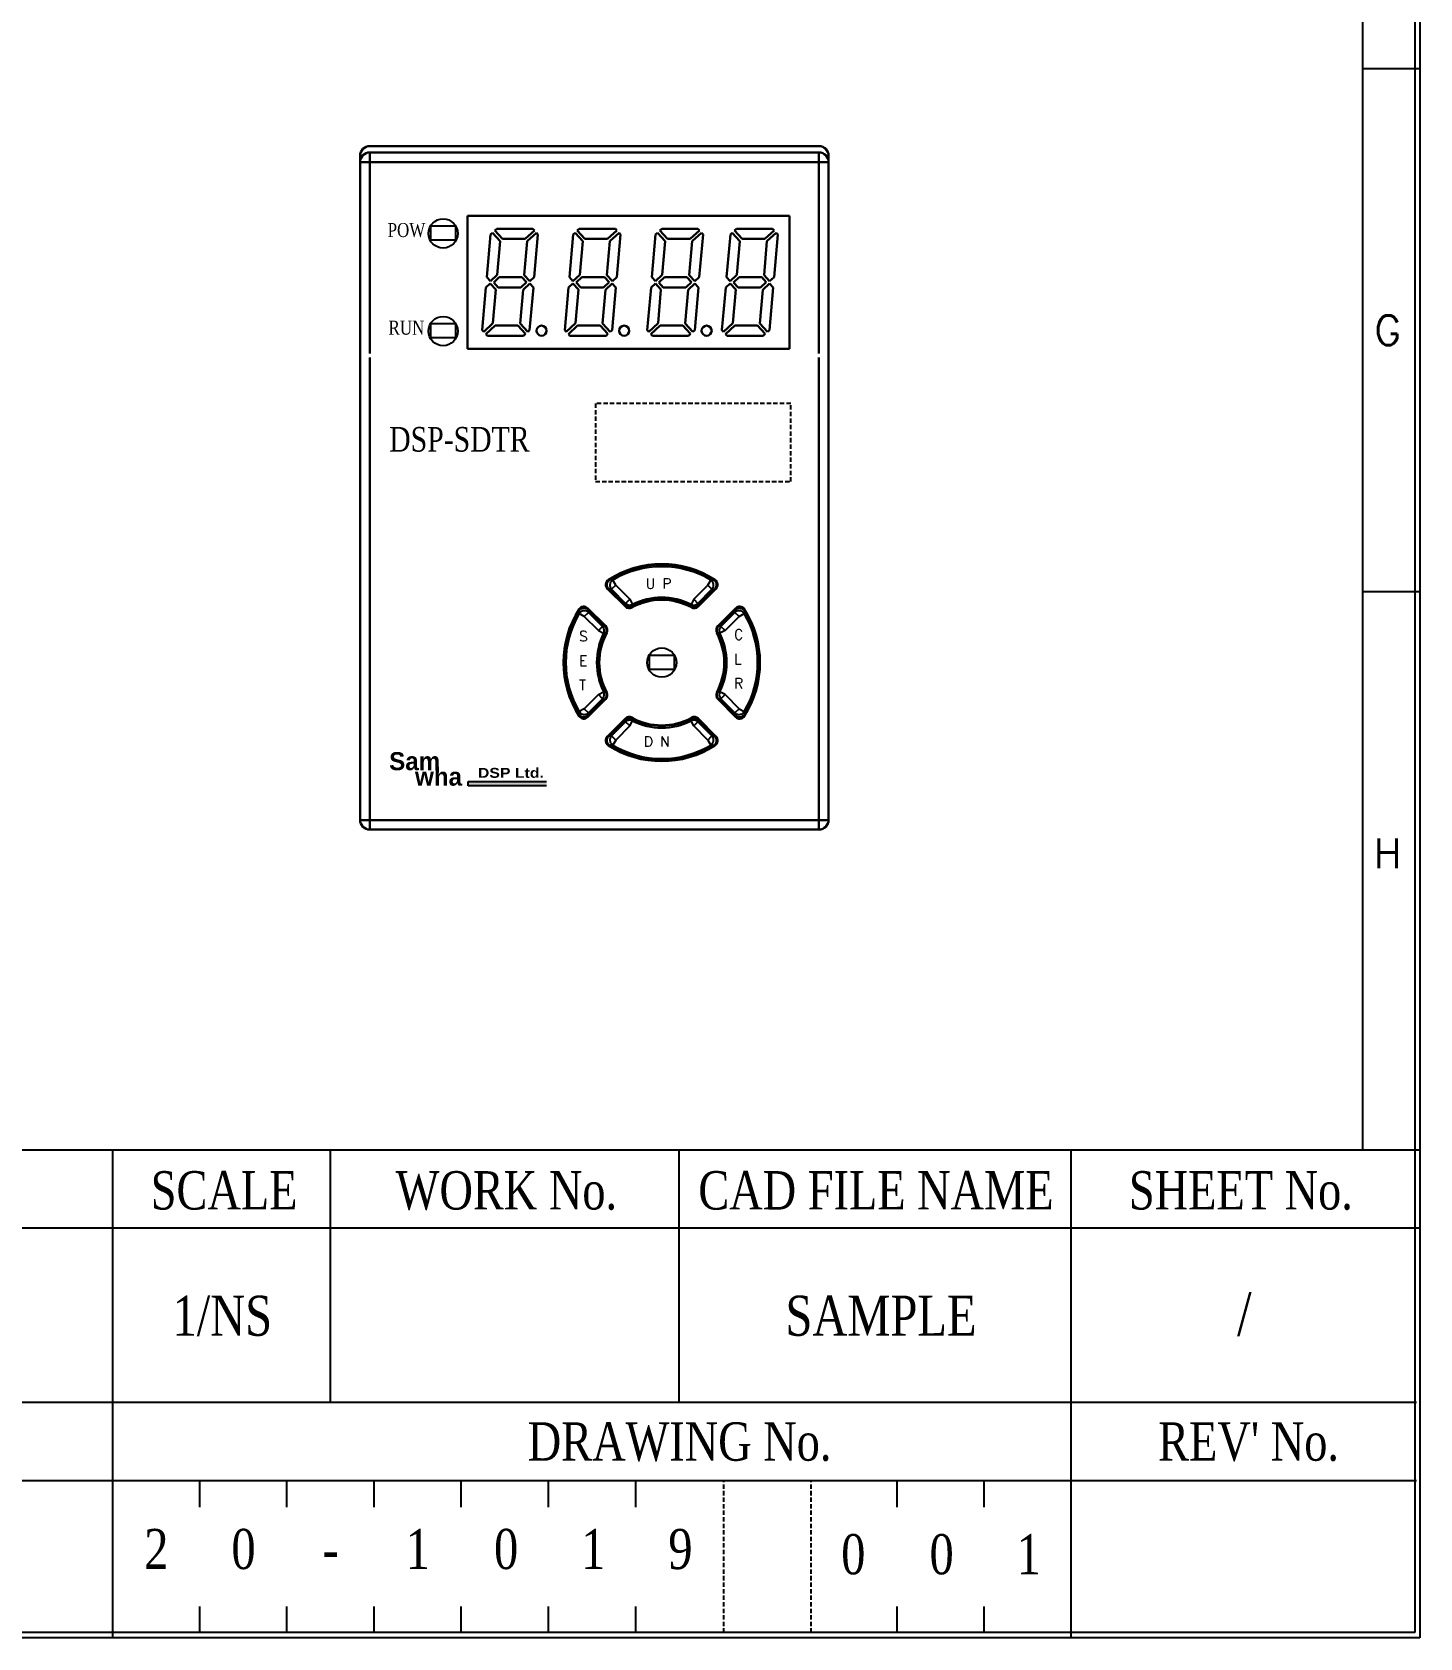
# Model space of a CAD drawing. Header units: millimetres. Extents: x 29 to 409, y 30 to 301.
# Drawn here: x 329.8 to 409.4, y 29.7 to 121.8 of the extents above; entities that cross this region are included whole.
import ezdxf
from ezdxf.enums import TextEntityAlignment as Align

# ---------------------------------------------------------------- set-up
doc = ezdxf.new("R2010")
doc.units = ezdxf.units.MM
doc.linetypes.add('HIDDEN', pattern=[0.375, 0.25, -0.125])
for name, color, linetype in [('03___PRT_ALL_CURVES', 7, 'Continuous'), ('20', 2, 'Continuous'), ('30', 3, 'Continuous'), ('40', 4, 'Continuous'), ('70', 7, 'Continuous'), ('도면층1', 7, 'Continuous')]:
    doc.layers.add(name, color=color, linetype=linetype)
doc.layers.add('Z_OM_OUTLINE', color=7, linetype='Continuous', lineweight=30)
doc.styles.add('SIMPLEX', font='SIMPLEX')
doc.styles.add('SS', font='batang.ttc', dxfattribs={"width": 0.8})
doc.styles.get("Standard").update_dxf_attribs({"font": 'BareunDotumPro1.ttf'})
doc.styles.add('STYLE2', font='romant.shx')

msp = doc.modelspace()

# ---------------------------------------------------------------- hatches: boundary and pattern name
msp.add_hatch(color=5).paths.add_polyline_path([(354.813, 78.607), (354.813, 78.863), (359.309, 78.863), (359.309, 78.607)])

# ---------------------------------------------------------------- linework, layer by layer
at = {"color": 131, "linetype": 'HIDDEN'}
for p, q in [((362.114, 100.535), (362.114, 96.055)), ((373.314, 100.535), (362.114, 100.535)), ((373.314, 96.055), (373.314, 100.535)), ((362.114, 96.055), (373.314, 96.055))]:
    msp.add_line(p, q, dxfattribs=at)
at = {"color": 7, "linetype": 'Continuous'}
for p, q in [((363.272, 90.114), (363.1, 90.402)), ((368.554, 90.114), (368.725, 90.402)), ((362.789, 89.904), (363.811, 88.883)), ((362.878, 89.895), (363.821, 88.952)), ((363.272, 90.114), (363.034, 89.876)), ((363.034, 89.876), (363.839, 89.071)), ((363.272, 90.114), (364.077, 89.308)), ((367.748, 89.308), (368.554, 90.114)), ((367.986, 89.071), (368.791, 89.876)), ((368.004, 88.952), (368.947, 89.895)), ((368.014, 88.883), (369.036, 89.904)), ((368.554, 90.114), (368.791, 89.876)), ((361.471, 88.313), (361.183, 88.485)), ((361.471, 88.313), (361.709, 88.551)), ((362.702, 87.774), (361.681, 88.795)), ((362.633, 87.764), (361.69, 88.707)), ((362.514, 87.746), (361.709, 88.551)), ((364.077, 89.308), (363.839, 89.071)), ((364.077, 89.308), (364.228, 89.008)), ((367.748, 89.308), (367.597, 89.008)), ((367.748, 89.308), (367.986, 89.071)), ((370.144, 88.795), (369.123, 87.774)), ((370.135, 88.707), (369.192, 87.764)), ((370.116, 88.551), (369.311, 87.746)), ((370.354, 88.313), (370.116, 88.551)), ((370.354, 88.313), (370.642, 88.485)), ((362.277, 87.508), (361.471, 88.313)), ((362.277, 87.508), (362.514, 87.746)), ((362.277, 87.508), (362.577, 87.357)), ((369.548, 87.508), (369.248, 87.357)), ((369.548, 87.508), (369.311, 87.746)), ((370.354, 88.313), (369.548, 87.508)), ((361.471, 83.031), (362.277, 83.837)), ((362.277, 83.837), (362.577, 83.988)), ((362.277, 83.837), (362.514, 83.599)), ((369.548, 83.837), (369.248, 83.988)), ((369.548, 83.837), (369.311, 83.599)), ((369.548, 83.837), (370.354, 83.031)), ((361.471, 83.031), (361.183, 82.86)), ((361.471, 83.031), (361.709, 82.794)), ((361.681, 82.549), (362.702, 83.57)), ((361.69, 82.638), (362.633, 83.581)), ((361.709, 82.794), (362.514, 83.599)), ((369.123, 83.57), (370.144, 82.549)), ((369.192, 83.581), (370.135, 82.638)), ((369.311, 83.599), (370.116, 82.794)), ((370.354, 83.031), (370.116, 82.794)), ((370.354, 83.031), (370.642, 82.86)), ((363.811, 82.462), (362.789, 81.44)), ((363.821, 82.393), (362.878, 81.45)), ((363.839, 82.274), (363.034, 81.469)), ((364.077, 82.037), (363.272, 81.231)), ((364.077, 82.037), (363.839, 82.274)), ((364.077, 82.037), (364.228, 82.336)), ((367.748, 82.037), (367.597, 82.336)), ((367.748, 82.037), (367.986, 82.274)), ((368.554, 81.231), (367.748, 82.037)), ((368.791, 81.469), (367.986, 82.274)), ((368.947, 81.45), (368.004, 82.393)), ((369.036, 81.44), (368.014, 82.462)), ((363.272, 81.231), (363.034, 81.469)), ((363.272, 81.231), (363.1, 80.942)), ((368.554, 81.231), (368.791, 81.469)), ((368.554, 81.231), (368.725, 80.942))]:
    msp.add_line(p, q, dxfattribs=at)
at = {"color": 5}
for p, q in [((354.813, 78.863), (359.309, 78.863)), ((354.813, 78.607), (354.813, 78.863)), ((359.309, 78.607), (354.813, 78.607))]:
    msp.add_line(p, q, dxfattribs=at)
at = {"color": 7, "linetype": 'Continuous'}
for centre, radius, start, end in [((365.913, 85.672), 5.656, 57.1532, 122.8468), ((365.913, 85.672), 5.6, 57.90749, 122.09251), ((365.913, 85.672), 5.503, 59.26143, 120.73857), ((363.027, 90.142), 0.336, 122.8468, 225), ((368.798, 90.142), 0.336, 315, 57.1532), ((365.913, 85.672), 3.737, 63.2117, 116.7883), ((365.913, 85.672), 5.656, 147.1532, 212.8468), ((365.913, 85.672), 5.6, 147.90749, 212.09251), ((365.913, 85.672), 5.503, 149.26143, 210.73857), ((361.443, 88.558), 0.336, 45, 147.1532), ((364.048, 89.121), 0.336, 225, 298.39845), ((365.913, 85.672), 3.584, 61.60155, 118.39845), ((365.913, 85.672), 3.64, 62.20277, 117.79723), ((367.777, 89.121), 0.336, 241.60155, 315), ((370.382, 88.558), 0.336, 32.8468, 135), ((365.913, 85.672), 5.503, 329.26143, 30.73857), ((365.913, 85.672), 5.6, 327.90749, 32.09251), ((365.913, 85.672), 5.656, 327.1532, 32.8468), ((362.464, 87.537), 0.336, 331.60155, 45), ((369.361, 87.537), 0.336, 135, 208.39845), ((365.913, 85.672), 3.737, 153.2117, 206.7883), ((365.913, 85.672), 3.64, 152.20277, 207.79723), ((365.913, 85.672), 3.584, 151.60155, 208.39845), ((365.913, 85.672), 3.584, 331.60155, 28.39845), ((365.913, 85.672), 3.64, 332.20277, 27.79723), ((365.913, 85.672), 3.737, 333.2117, 26.7883), ((362.464, 83.808), 0.336, 315, 28.39845), ((369.361, 83.808), 0.336, 151.60155, 225), ((361.443, 82.787), 0.336, 212.8468, 315), ((364.048, 82.224), 0.336, 61.60155, 135), ((365.913, 85.672), 3.584, 241.60155, 298.39845), ((365.913, 85.672), 3.64, 242.20277, 297.79723), ((365.913, 85.672), 3.737, 243.2117, 296.7883), ((367.777, 82.224), 0.336, 45, 118.39845), ((370.382, 82.787), 0.336, 225, 327.1532), ((363.027, 81.203), 0.336, 135, 237.1532), ((368.798, 81.203), 0.336, 302.8468, 45), ((365.913, 85.672), 5.656, 237.1532, 302.8468), ((365.913, 85.672), 5.6, 237.90749, 302.09251), ((365.913, 85.672), 5.503, 239.26143, 300.73857)]:
    msp.add_arc(centre, radius, start, end, dxfattribs=at)
for points, knots in [([(362.819, 89.974), (362.803, 90.004), (362.781, 90.069), (362.777, 90.17), (362.803, 90.269), (362.84, 90.326), (362.862, 90.352)], [0, 0, 0, 0, 0.1816332, 0.3597935, 0.5375269, 0.7188514, 0.7188514, 0.7188514, 0.7188514]), ([(363.1, 90.402), (363.075, 90.387), (363.029, 90.351), (362.976, 90.281), (362.943, 90.199), (362.932, 90.112), (362.944, 90.024), (362.978, 89.943), (363.013, 89.897), (363.034, 89.876)], [0, 0, 0, 0, 0.155419, 0.310822, 0.466265, 0.621712, 0.777156, 0.932553, 1.087999, 1.087999, 1.087999, 1.087999]), ([(363.1, 90.402), (363.082, 90.404), (363.045, 90.407), (362.991, 90.412), (362.955, 90.415), (362.937, 90.417)], [0, 0, 0, 0, 0.097934, 0.1950437, 0.2913484, 0.2913484, 0.2913484, 0.2913484]), ([(368.725, 90.402), (368.743, 90.404), (368.78, 90.407), (368.834, 90.412), (368.87, 90.415), (368.888, 90.417)], [0, 0, 0, 0, 0.097934, 0.1950437, 0.2913484, 0.2913484, 0.2913484, 0.2913484]), ([(368.791, 89.876), (368.812, 89.897), (368.847, 89.943), (368.881, 90.024), (368.893, 90.112), (368.882, 90.199), (368.849, 90.281), (368.796, 90.351), (368.75, 90.387), (368.725, 90.402)], [0, 0, 0, 0, 0.15542, 0.310823, 0.466265, 0.621713, 0.777157, 0.932553, 1.087999, 1.087999, 1.087999, 1.087999]), ([(368.962, 90.353), (368.984, 90.328), (369.021, 90.271), (369.048, 90.173), (369.045, 90.071), (369.022, 90.005), (369.006, 89.975)], [0, 0, 0, 0, 0.1782447, 0.3558606, 0.5359559, 0.7195524, 0.7195524, 0.7195524, 0.7195524]), ([(363.034, 89.876), (363.017, 89.878), (362.982, 89.882), (362.93, 89.889), (362.895, 89.893), (362.878, 89.895)], [0, 0, 0, 0, 0.0941011, 0.1874553, 0.2800793, 0.2800793, 0.2800793, 0.2800793]), ([(368.791, 89.876), (368.808, 89.878), (368.843, 89.882), (368.895, 89.889), (368.93, 89.893), (368.947, 89.895)], [0, 0, 0, 0, 0.0941011, 0.1874553, 0.2800793, 0.2800793, 0.2800793, 0.2800793]), ([(361.183, 88.485), (361.181, 88.503), (361.178, 88.54), (361.173, 88.594), (361.17, 88.63), (361.168, 88.648)], [0, 0, 0, 0, 0.097934, 0.1950437, 0.2913484, 0.2913484, 0.2913484, 0.2913484]), ([(361.709, 88.551), (361.688, 88.571), (361.642, 88.607), (361.56, 88.641), (361.473, 88.653), (361.386, 88.642), (361.304, 88.609), (361.234, 88.556), (361.198, 88.51), (361.183, 88.485)], [0, 0, 0, 0, 0.15542, 0.310823, 0.466265, 0.621713, 0.777157, 0.932553, 1.087999, 1.087999, 1.087999, 1.087999]), ([(361.232, 88.722), (361.257, 88.744), (361.314, 88.78), (361.412, 88.808), (361.514, 88.805), (361.579, 88.782), (361.61, 88.766)], [0, 0, 0, 0, 0.1782447, 0.3558606, 0.5359559, 0.7195524, 0.7195524, 0.7195524, 0.7195524]), ([(361.709, 88.551), (361.707, 88.568), (361.702, 88.603), (361.696, 88.655), (361.692, 88.689), (361.69, 88.707)], [0, 0, 0, 0, 0.0941011, 0.1874553, 0.2800793, 0.2800793, 0.2800793, 0.2800793]), ([(363.839, 89.071), (363.837, 89.058), (363.833, 89.031), (363.827, 88.992), (363.823, 88.965), (363.821, 88.952)], [0, 0, 0, 0, 0.071045, 0.1425531, 0.2145298, 0.2145298, 0.2145298, 0.2145298]), ([(363.839, 89.071), (363.859, 89.051), (363.904, 89.016), (363.982, 88.982), (364.065, 88.969), (364.15, 88.977), (364.203, 88.996), (364.228, 89.008)], [0, 0, 0, 0, 0.1498981, 0.2997689, 0.4496615, 0.5995244, 0.749459, 0.749459, 0.749459, 0.749459]), ([(364.135, 88.862), (364.107, 88.856), (364.05, 88.85), (363.964, 88.863), (363.912, 88.886), (363.887, 88.9)], [0, 0, 0, 0, 0.1536186, 0.3056904, 0.4569779, 0.4569779, 0.4569779, 0.4569779]), ([(364.228, 89.008), (364.227, 88.996), (364.224, 88.97), (364.219, 88.931), (364.216, 88.905), (364.215, 88.892)], [0, 0, 0, 0, 0.0690716, 0.1385618, 0.2084744, 0.2084744, 0.2084744, 0.2084744]), ([(367.597, 89.008), (367.622, 88.996), (367.675, 88.977), (367.76, 88.969), (367.843, 88.982), (367.921, 89.016), (367.966, 89.051), (367.986, 89.071)], [0, 0, 0, 0, 0.1499076, 0.2997754, 0.4496678, 0.5995313, 0.749459, 0.749459, 0.749459, 0.749459]), ([(367.597, 89.008), (367.598, 88.996), (367.601, 88.97), (367.606, 88.931), (367.609, 88.905), (367.61, 88.892)], [0, 0, 0, 0, 0.0690716, 0.1385618, 0.2084744, 0.2084744, 0.2084744, 0.2084744]), ([(367.937, 88.9), (367.913, 88.886), (367.86, 88.863), (367.774, 88.85), (367.717, 88.856), (367.689, 88.863)], [0, 0, 0, 0, 0.1525326, 0.3042974, 0.4570425, 0.4570425, 0.4570425, 0.4570425]), ([(367.986, 89.071), (367.988, 89.058), (367.992, 89.031), (367.998, 88.992), (368.002, 88.965), (368.004, 88.952)], [0, 0, 0, 0, 0.071045, 0.1425531, 0.2145298, 0.2145298, 0.2145298, 0.2145298]), ([(370.116, 88.551), (370.118, 88.568), (370.123, 88.603), (370.129, 88.655), (370.133, 88.689), (370.135, 88.707)], [0, 0, 0, 0, 0.0941011, 0.1874553, 0.2800793, 0.2800793, 0.2800793, 0.2800793]), ([(370.642, 88.485), (370.628, 88.51), (370.591, 88.556), (370.521, 88.609), (370.439, 88.642), (370.352, 88.653), (370.265, 88.641), (370.183, 88.607), (370.137, 88.571), (370.116, 88.551)], [0, 0, 0, 0, 0.155419, 0.310822, 0.466265, 0.621712, 0.777156, 0.932553, 1.087999, 1.087999, 1.087999, 1.087999]), ([(370.214, 88.766), (370.244, 88.782), (370.309, 88.804), (370.411, 88.808), (370.509, 88.782), (370.567, 88.745), (370.592, 88.723)], [0, 0, 0, 0, 0.1816332, 0.3597935, 0.5375269, 0.7188514, 0.7188514, 0.7188514, 0.7188514]), ([(370.642, 88.485), (370.644, 88.503), (370.647, 88.54), (370.652, 88.594), (370.655, 88.63), (370.657, 88.648)], [0, 0, 0, 0, 0.097934, 0.1950437, 0.2913484, 0.2913484, 0.2913484, 0.2913484]), ([(362.514, 87.746), (362.527, 87.748), (362.554, 87.752), (362.593, 87.758), (362.62, 87.762), (362.633, 87.764)], [0, 0, 0, 0, 0.071045, 0.1425531, 0.2145298, 0.2145298, 0.2145298, 0.2145298]), ([(362.577, 87.357), (362.589, 87.382), (362.608, 87.435), (362.616, 87.519), (362.602, 87.603), (362.569, 87.681), (362.534, 87.726), (362.514, 87.746)], [0, 0, 0, 0, 0.1499076, 0.2997754, 0.4496678, 0.5995313, 0.749459, 0.749459, 0.749459, 0.749459]), ([(362.685, 87.697), (362.699, 87.672), (362.722, 87.619), (362.735, 87.534), (362.729, 87.477), (362.722, 87.449)], [0, 0, 0, 0, 0.1525326, 0.3042974, 0.4570425, 0.4570425, 0.4570425, 0.4570425]), ([(369.103, 87.45), (369.096, 87.478), (369.09, 87.535), (369.103, 87.62), (369.126, 87.673), (369.14, 87.697)], [0, 0, 0, 0, 0.1536186, 0.3056904, 0.4569779, 0.4569779, 0.4569779, 0.4569779]), ([(369.311, 87.746), (369.298, 87.748), (369.271, 87.752), (369.232, 87.758), (369.205, 87.762), (369.192, 87.764)], [0, 0, 0, 0, 0.071045, 0.1425531, 0.2145298, 0.2145298, 0.2145298, 0.2145298]), ([(369.311, 87.746), (369.291, 87.726), (369.256, 87.681), (369.223, 87.603), (369.209, 87.519), (369.217, 87.435), (369.236, 87.382), (369.248, 87.357)], [0, 0, 0, 0, 0.1498981, 0.2997689, 0.4496615, 0.5995244, 0.749459, 0.749459, 0.749459, 0.749459]), ([(362.577, 87.357), (362.589, 87.358), (362.615, 87.361), (362.654, 87.366), (362.68, 87.368), (362.693, 87.37)], [0, 0, 0, 0, 0.0690716, 0.1385618, 0.2084744, 0.2084744, 0.2084744, 0.2084744]), ([(369.248, 87.357), (369.236, 87.358), (369.21, 87.361), (369.171, 87.366), (369.145, 87.368), (369.132, 87.37)], [0, 0, 0, 0, 0.0690716, 0.1385618, 0.2084744, 0.2084744, 0.2084744, 0.2084744]), ([(362.514, 83.599), (362.534, 83.619), (362.569, 83.664), (362.602, 83.742), (362.616, 83.825), (362.608, 83.91), (362.589, 83.963), (362.577, 83.988)], [0, 0, 0, 0, 0.1498981, 0.2997689, 0.4496615, 0.5995244, 0.749459, 0.749459, 0.749459, 0.749459]), ([(362.577, 83.988), (362.589, 83.987), (362.615, 83.984), (362.654, 83.979), (362.68, 83.976), (362.693, 83.975)], [0, 0, 0, 0, 0.0690716, 0.1385618, 0.2084744, 0.2084744, 0.2084744, 0.2084744]), ([(362.722, 83.895), (362.729, 83.867), (362.735, 83.809), (362.722, 83.724), (362.699, 83.672), (362.685, 83.647)], [0, 0, 0, 0, 0.1536186, 0.3056904, 0.4569779, 0.4569779, 0.4569779, 0.4569779]), ([(369.14, 83.648), (369.126, 83.672), (369.103, 83.725), (369.09, 83.81), (369.096, 83.868), (369.103, 83.895)], [0, 0, 0, 0, 0.1525326, 0.3042974, 0.4570425, 0.4570425, 0.4570425, 0.4570425]), ([(369.248, 83.988), (369.236, 83.987), (369.21, 83.984), (369.171, 83.979), (369.145, 83.976), (369.132, 83.975)], [0, 0, 0, 0, 0.0690716, 0.1385618, 0.2084744, 0.2084744, 0.2084744, 0.2084744]), ([(369.248, 83.988), (369.236, 83.963), (369.217, 83.91), (369.209, 83.825), (369.223, 83.742), (369.256, 83.664), (369.291, 83.619), (369.311, 83.599)], [0, 0, 0, 0, 0.1499076, 0.2997754, 0.4496678, 0.5995313, 0.749459, 0.749459, 0.749459, 0.749459]), ([(362.514, 83.599), (362.527, 83.597), (362.554, 83.593), (362.593, 83.587), (362.62, 83.583), (362.633, 83.581)], [0, 0, 0, 0, 0.071045, 0.1425531, 0.2145298, 0.2145298, 0.2145298, 0.2145298]), ([(369.311, 83.599), (369.298, 83.597), (369.271, 83.593), (369.232, 83.587), (369.205, 83.583), (369.192, 83.581)], [0, 0, 0, 0, 0.071045, 0.1425531, 0.2145298, 0.2145298, 0.2145298, 0.2145298]), ([(361.183, 82.86), (361.181, 82.841), (361.178, 82.805), (361.173, 82.751), (361.17, 82.715), (361.168, 82.697)], [0, 0, 0, 0, 0.097934, 0.1950437, 0.2913484, 0.2913484, 0.2913484, 0.2913484]), ([(361.183, 82.86), (361.198, 82.835), (361.234, 82.789), (361.304, 82.736), (361.386, 82.703), (361.473, 82.692), (361.56, 82.704), (361.642, 82.738), (361.688, 82.773), (361.709, 82.794)], [0, 0, 0, 0, 0.155419, 0.310822, 0.466265, 0.621712, 0.777156, 0.932553, 1.087999, 1.087999, 1.087999, 1.087999]), ([(361.611, 82.579), (361.581, 82.563), (361.516, 82.54), (361.414, 82.537), (361.316, 82.563), (361.258, 82.6), (361.233, 82.622)], [0, 0, 0, 0, 0.1816332, 0.3597935, 0.5375269, 0.7188514, 0.7188514, 0.7188514, 0.7188514]), ([(361.709, 82.794), (361.707, 82.776), (361.702, 82.742), (361.696, 82.69), (361.692, 82.655), (361.69, 82.638)], [0, 0, 0, 0, 0.0941011, 0.1874553, 0.2800793, 0.2800793, 0.2800793, 0.2800793]), ([(363.839, 82.274), (363.837, 82.287), (363.833, 82.313), (363.827, 82.353), (363.823, 82.38), (363.821, 82.393)], [0, 0, 0, 0, 0.071045, 0.1425531, 0.2145298, 0.2145298, 0.2145298, 0.2145298]), ([(364.228, 82.336), (364.203, 82.349), (364.15, 82.368), (364.065, 82.376), (363.982, 82.362), (363.904, 82.329), (363.859, 82.294), (363.839, 82.274)], [0, 0, 0, 0, 0.1499076, 0.2997754, 0.4496678, 0.5995313, 0.749459, 0.749459, 0.749459, 0.749459]), ([(363.888, 82.445), (363.913, 82.459), (363.965, 82.482), (364.051, 82.495), (364.108, 82.489), (364.136, 82.482)], [0, 0, 0, 0, 0.1525326, 0.3042974, 0.4570425, 0.4570425, 0.4570425, 0.4570425]), ([(364.228, 82.336), (364.227, 82.349), (364.224, 82.375), (364.219, 82.414), (364.216, 82.439), (364.215, 82.452)], [0, 0, 0, 0, 0.0690716, 0.1385618, 0.2084744, 0.2084744, 0.2084744, 0.2084744]), ([(367.597, 82.336), (367.598, 82.349), (367.601, 82.375), (367.606, 82.414), (367.609, 82.439), (367.61, 82.452)], [0, 0, 0, 0, 0.0690716, 0.1385618, 0.2084744, 0.2084744, 0.2084744, 0.2084744]), ([(367.986, 82.274), (367.966, 82.294), (367.921, 82.329), (367.843, 82.362), (367.76, 82.376), (367.675, 82.368), (367.622, 82.349), (367.597, 82.336)], [0, 0, 0, 0, 0.1498981, 0.2997689, 0.4496615, 0.5995244, 0.749459, 0.749459, 0.749459, 0.749459]), ([(367.69, 82.482), (367.718, 82.489), (367.775, 82.495), (367.861, 82.482), (367.913, 82.459), (367.938, 82.444)], [0, 0, 0, 0, 0.1536186, 0.3056904, 0.4569779, 0.4569779, 0.4569779, 0.4569779]), ([(367.986, 82.274), (367.988, 82.287), (367.992, 82.313), (367.998, 82.353), (368.002, 82.38), (368.004, 82.393)], [0, 0, 0, 0, 0.071045, 0.1425531, 0.2145298, 0.2145298, 0.2145298, 0.2145298]), ([(370.116, 82.794), (370.137, 82.773), (370.183, 82.738), (370.265, 82.704), (370.352, 82.692), (370.439, 82.703), (370.521, 82.736), (370.591, 82.789), (370.628, 82.835), (370.642, 82.86)], [0, 0, 0, 0, 0.15542, 0.310823, 0.466265, 0.621713, 0.777157, 0.932553, 1.087999, 1.087999, 1.087999, 1.087999]), ([(370.116, 82.794), (370.118, 82.776), (370.123, 82.742), (370.129, 82.69), (370.133, 82.655), (370.135, 82.638)], [0, 0, 0, 0, 0.0941011, 0.1874553, 0.2800793, 0.2800793, 0.2800793, 0.2800793]), ([(370.593, 82.623), (370.568, 82.601), (370.511, 82.564), (370.413, 82.537), (370.311, 82.54), (370.246, 82.563), (370.215, 82.579)], [0, 0, 0, 0, 0.1782447, 0.3558606, 0.5359559, 0.7195524, 0.7195524, 0.7195524, 0.7195524]), ([(370.642, 82.86), (370.644, 82.841), (370.647, 82.805), (370.652, 82.751), (370.655, 82.715), (370.657, 82.697)], [0, 0, 0, 0, 0.097934, 0.1950437, 0.2913484, 0.2913484, 0.2913484, 0.2913484]), ([(362.863, 80.992), (362.841, 81.017), (362.804, 81.074), (362.777, 81.171), (362.78, 81.274), (362.803, 81.339), (362.819, 81.37)], [0, 0, 0, 0, 0.1782447, 0.3558606, 0.5359559, 0.7195524, 0.7195524, 0.7195524, 0.7195524]), ([(363.034, 81.469), (363.017, 81.467), (362.982, 81.462), (362.93, 81.456), (362.895, 81.452), (362.878, 81.45)], [0, 0, 0, 0, 0.0941011, 0.1874553, 0.2800793, 0.2800793, 0.2800793, 0.2800793]), ([(363.034, 81.469), (363.013, 81.448), (362.978, 81.402), (362.944, 81.32), (362.932, 81.233), (362.943, 81.146), (362.976, 81.064), (363.029, 80.994), (363.075, 80.957), (363.1, 80.942)], [0, 0, 0, 0, 0.15542, 0.310823, 0.466265, 0.621713, 0.777157, 0.932553, 1.087999, 1.087999, 1.087999, 1.087999]), ([(368.725, 80.942), (368.75, 80.957), (368.796, 80.994), (368.849, 81.064), (368.882, 81.146), (368.893, 81.233), (368.881, 81.32), (368.847, 81.402), (368.812, 81.448), (368.791, 81.469)], [0, 0, 0, 0, 0.155419, 0.310822, 0.466265, 0.621712, 0.777156, 0.932553, 1.087999, 1.087999, 1.087999, 1.087999]), ([(368.791, 81.469), (368.808, 81.467), (368.843, 81.462), (368.895, 81.456), (368.93, 81.452), (368.947, 81.45)], [0, 0, 0, 0, 0.0941011, 0.1874553, 0.2800793, 0.2800793, 0.2800793, 0.2800793]), ([(369.006, 81.37), (369.022, 81.34), (369.044, 81.276), (369.048, 81.174), (369.022, 81.076), (368.985, 81.018), (368.963, 80.993)], [0, 0, 0, 0, 0.1816332, 0.3597935, 0.5375269, 0.7188514, 0.7188514, 0.7188514, 0.7188514]), ([(363.1, 80.942), (363.082, 80.941), (363.045, 80.937), (362.991, 80.933), (362.955, 80.93), (362.937, 80.928)], [0, 0, 0, 0, 0.097934, 0.1950437, 0.2913484, 0.2913484, 0.2913484, 0.2913484]), ([(368.725, 80.942), (368.743, 80.941), (368.78, 80.937), (368.834, 80.933), (368.87, 80.93), (368.888, 80.928)], [0, 0, 0, 0, 0.097934, 0.1950437, 0.2913484, 0.2913484, 0.2913484, 0.2913484])]:
    msp.add_open_spline(points, degree=3, knots=knots, dxfattribs=at)
for points in [[(362.862, 90.352), (362.869, 90.361), (362.877, 90.369), (362.885, 90.376)], [(362.885, 90.376), (362.901, 90.391), (362.919, 90.405), (362.937, 90.417)], [(368.888, 90.417), (368.906, 90.405), (368.924, 90.391), (368.94, 90.376)], [(368.94, 90.376), (368.948, 90.369), (368.955, 90.361), (368.962, 90.353)], [(362.839, 89.941), (362.832, 89.952), (362.825, 89.963), (362.819, 89.974)], [(362.878, 89.895), (362.864, 89.909), (362.851, 89.925), (362.839, 89.941)], [(368.986, 89.941), (368.974, 89.925), (368.961, 89.909), (368.947, 89.895)], [(369.006, 89.975), (369, 89.963), (368.993, 89.952), (368.986, 89.941)], [(361.168, 88.648), (361.18, 88.666), (361.193, 88.684), (361.209, 88.7)], [(361.209, 88.7), (361.216, 88.707), (361.224, 88.715), (361.232, 88.722)], [(361.61, 88.766), (361.621, 88.76), (361.633, 88.753), (361.644, 88.746)], [(361.644, 88.746), (361.66, 88.734), (361.676, 88.721), (361.69, 88.707)], [(363.846, 88.929), (363.837, 88.936), (363.829, 88.944), (363.821, 88.952)], [(363.887, 88.9), (363.873, 88.909), (363.859, 88.918), (363.846, 88.929)], [(364.188, 88.879), (364.171, 88.872), (364.153, 88.867), (364.135, 88.862)], [(364.215, 88.892), (364.206, 88.888), (364.197, 88.883), (364.188, 88.879)], [(367.637, 88.879), (367.628, 88.883), (367.619, 88.888), (367.61, 88.892)], [(367.689, 88.863), (367.672, 88.867), (367.654, 88.872), (367.637, 88.879)], [(367.979, 88.929), (367.966, 88.918), (367.952, 88.909), (367.937, 88.9)], [(368.004, 88.952), (367.996, 88.944), (367.988, 88.936), (367.979, 88.929)], [(370.135, 88.707), (370.149, 88.721), (370.165, 88.734), (370.181, 88.746)], [(370.181, 88.746), (370.192, 88.753), (370.203, 88.76), (370.214, 88.766)], [(370.592, 88.723), (370.601, 88.716), (370.609, 88.708), (370.617, 88.7)], [(370.617, 88.7), (370.632, 88.684), (370.645, 88.666), (370.657, 88.648)], [(362.633, 87.764), (362.641, 87.756), (362.649, 87.748), (362.656, 87.739)], [(362.656, 87.739), (362.667, 87.726), (362.676, 87.712), (362.685, 87.697)], [(369.14, 87.697), (369.149, 87.712), (369.159, 87.726), (369.169, 87.739)], [(369.169, 87.739), (369.176, 87.747), (369.184, 87.756), (369.192, 87.764)], [(362.705, 87.397), (362.702, 87.388), (362.697, 87.379), (362.693, 87.37)], [(362.722, 87.449), (362.718, 87.432), (362.712, 87.414), (362.705, 87.397)], [(369.12, 87.397), (369.113, 87.414), (369.107, 87.432), (369.103, 87.45)], [(369.132, 87.37), (369.128, 87.379), (369.123, 87.388), (369.12, 87.397)], [(362.693, 83.975), (362.697, 83.966), (362.702, 83.957), (362.705, 83.948)], [(362.705, 83.948), (362.713, 83.931), (362.718, 83.913), (362.722, 83.895)], [(369.103, 83.895), (369.107, 83.913), (369.113, 83.931), (369.12, 83.948)], [(369.12, 83.948), (369.123, 83.957), (369.128, 83.966), (369.132, 83.975)], [(362.656, 83.606), (362.649, 83.597), (362.641, 83.589), (362.633, 83.581)], [(362.685, 83.647), (362.676, 83.633), (362.666, 83.619), (362.656, 83.606)], [(369.169, 83.606), (369.159, 83.619), (369.149, 83.633), (369.14, 83.648)], [(369.192, 83.581), (369.184, 83.589), (369.176, 83.597), (369.169, 83.606)], [(361.208, 82.645), (361.193, 82.661), (361.18, 82.679), (361.168, 82.697)], [(361.233, 82.622), (361.224, 82.629), (361.216, 82.637), (361.208, 82.645)], [(361.644, 82.599), (361.633, 82.592), (361.622, 82.585), (361.611, 82.579)], [(361.69, 82.638), (361.676, 82.624), (361.66, 82.611), (361.644, 82.599)], [(363.821, 82.393), (363.829, 82.401), (363.837, 82.408), (363.846, 82.416)], [(363.846, 82.416), (363.859, 82.426), (363.873, 82.436), (363.888, 82.445)], [(364.136, 82.482), (364.153, 82.478), (364.171, 82.472), (364.188, 82.465)], [(364.188, 82.465), (364.197, 82.461), (364.206, 82.457), (364.215, 82.452)], [(367.61, 82.452), (367.619, 82.457), (367.628, 82.461), (367.637, 82.465)], [(367.637, 82.465), (367.654, 82.472), (367.672, 82.478), (367.69, 82.482)], [(367.938, 82.444), (367.952, 82.436), (367.966, 82.426), (367.979, 82.416)], [(367.979, 82.416), (367.988, 82.408), (367.996, 82.401), (368.004, 82.393)], [(370.181, 82.599), (370.165, 82.611), (370.149, 82.624), (370.135, 82.638)], [(370.215, 82.579), (370.204, 82.585), (370.192, 82.592), (370.181, 82.599)], [(370.617, 82.645), (370.609, 82.637), (370.601, 82.63), (370.593, 82.623)], [(370.657, 82.697), (370.645, 82.679), (370.632, 82.661), (370.617, 82.645)], [(362.819, 81.37), (362.825, 81.381), (362.832, 81.393), (362.839, 81.403)], [(362.839, 81.403), (362.851, 81.42), (362.864, 81.436), (362.878, 81.45)], [(368.947, 81.45), (368.961, 81.436), (368.974, 81.42), (368.986, 81.403)], [(368.986, 81.403), (368.993, 81.393), (369, 81.382), (369.006, 81.37)], [(362.885, 80.968), (362.877, 80.976), (362.87, 80.984), (362.863, 80.992)], [(362.937, 80.928), (362.919, 80.94), (362.901, 80.953), (362.885, 80.968)], [(368.94, 80.968), (368.924, 80.953), (368.906, 80.94), (368.888, 80.928)], [(368.963, 80.993), (368.956, 80.984), (368.948, 80.976), (368.94, 80.968)]]:
    msp.add_open_spline(points, degree=3, dxfattribs=at)
at = {"layer": '03___PRT_ALL_CURVES', "color": 4, "linetype": 'Continuous'}
for p, q in [((352.641, 110.697), (352.641, 109.913)), ((354.097, 110.697), (352.641, 110.697)), ((354.097, 109.913), (354.097, 110.697)), ((352.641, 109.913), (354.097, 109.913)), ((354.097, 105.097), (352.641, 105.097)), ((352.641, 105.097), (352.641, 104.313)), ((354.097, 104.313), (354.097, 105.097)), ((352.641, 104.313), (354.097, 104.313)), ((365.185, 86.085), (365.185, 85.301)), ((366.641, 86.085), (365.185, 86.085)), ((366.641, 85.301), (366.641, 86.085)), ((365.185, 85.301), (366.641, 85.301))]:
    msp.add_line(p, q, dxfattribs=at)
at = {"layer": '20', "color": 7}
msp.add_line((406.112, 296.437), (406.112, 57.737), dxfattribs=at)
at = {"layer": '30', "color": 7}
for p, q in [((409.412, 119.737), (406.112, 119.737)), ((409.412, 89.737), (406.112, 89.737))]:
    msp.add_line(p, q, dxfattribs=at)
at = {"layer": '40', "color": 7}
for p, q in [((334.412, 29.737), (334.412, 57.737)), ((346.912, 43.237), (346.912, 57.737)), ((366.912, 43.237), (366.912, 57.737)), ((389.412, 43.237), (389.412, 57.737)), ((409.412, 53.237), (259.412, 53.237)), ((409.212, 43.237), (259.412, 43.237)), ((389.412, 29.737), (389.412, 43.237)), ((409.212, 38.737), (259.412, 38.737)), ((339.412, 37.237), (339.412, 38.737)), ((344.412, 37.237), (344.412, 38.737)), ((349.412, 37.237), (349.412, 38.737)), ((354.412, 37.237), (354.412, 38.737)), ((359.412, 37.237), (359.412, 38.737)), ((364.427, 37.237), (364.427, 38.737)), ((379.412, 37.237), (379.412, 38.737)), ((384.412, 37.237), (384.412, 38.737)), ((339.412, 30.037), (339.412, 31.537)), ((344.412, 30.037), (344.412, 31.537)), ((349.412, 30.037), (349.412, 31.537)), ((354.412, 30.037), (354.412, 31.537)), ((359.412, 30.037), (359.412, 31.537)), ((364.427, 30.037), (364.427, 31.537)), ((379.412, 30.037), (379.412, 31.537)), ((384.412, 30.037), (384.412, 31.537))]:
    msp.add_line(p, q, dxfattribs=at)
at = {"layer": '40', "color": 7, "linetype": 'HIDDEN'}
for p, q in [((369.479, 30.037), (369.479, 38.737)), ((374.479, 30.037), (374.479, 38.737))]:
    msp.add_line(p, q, dxfattribs=at)
at = {"layer": '70', "color": 7}
msp.add_line((29.412, 57.737), (409.412, 57.737), dxfattribs=at)
for points in [[(409.412, 29.737), (29.412, 29.737), (29.412, 299.737), (409.412, 299.737)], [(409.112, 30.037), (29.712, 30.037), (29.712, 299.437), (409.112, 299.437)]]:
    msp.add_lwpolyline(points, close=True, dxfattribs=at)
at = {"layer": 'Z_OM_OUTLINE', "linetype": 'Continuous'}
for p, q in [((374.929, 115.296), (349.169, 115.296)), ((348.609, 114.736), (348.609, 76.656)), ((375.489, 114.736), (375.489, 76.656)), ((374.929, 76.096), (349.169, 76.096))]:
    msp.add_line(p, q, dxfattribs=at)
at = {"layer": 'Z_OM_OUTLINE'}
for p, q in [((348.609, 114.372), (375.489, 114.372)), ((349.169, 114.932), (374.929, 114.932)), ((349.169, 103.396), (349.169, 114.932)), ((374.929, 114.932), (374.929, 103.396)), ((354.769, 111.292), (373.249, 111.292)), ((354.769, 111.292), (354.769, 103.676)), ((373.249, 111.292), (373.249, 103.676)), ((349.169, 103.172), (349.167, 76.098)), ((354.769, 103.676), (373.249, 103.676)), ((374.929, 103.172), (374.929, 76.096)), ((348.609, 102.612), (348.609, 76.628)), ((375.489, 102.612), (375.489, 76.628)), ((348.609, 76.628), (375.489, 76.628)), ((349.167, 76.098), (374.929, 76.096))]:
    msp.add_line(p, q, dxfattribs=at)
at = {"layer": 'Z_OM_OUTLINE', "color": 7}
for p, q in [((356.445, 110.549), (356.336, 110.449)), ((358.52, 110.549), (356.445, 110.549)), ((358.52, 110.549), (358.606, 110.454)), ((361.179, 110.549), (361.071, 110.449)), ((363.254, 110.549), (361.179, 110.549)), ((363.254, 110.549), (363.34, 110.454)), ((365.914, 110.549), (365.805, 110.449)), ((367.989, 110.549), (365.914, 110.549)), ((367.989, 110.549), (368.075, 110.454)), ((370.2, 110.549), (370.092, 110.449)), ((372.275, 110.549), (370.2, 110.549)), ((372.275, 110.549), (372.361, 110.454)), ((355.88, 107.774), (356.094, 110.227)), ((356.203, 110.327), (356.094, 110.227)), ((356.203, 110.327), (356.644, 109.846)), ((356.336, 110.449), (356.777, 109.968)), ((356.474, 107.908), (356.644, 109.846)), ((358.075, 109.968), (356.777, 109.968)), ((358.027, 107.897), (358.197, 109.835)), ((358.075, 109.968), (358.606, 110.454)), ((358.197, 109.835), (358.728, 110.321)), ((358.6, 107.774), (358.814, 110.227)), ((358.728, 110.321), (358.814, 110.227)), ((360.614, 107.774), (360.829, 110.227)), ((360.938, 110.327), (360.829, 110.227)), ((360.938, 110.327), (361.378, 109.846)), ((361.071, 110.449), (361.511, 109.968)), ((361.209, 107.908), (361.378, 109.846)), ((362.809, 109.968), (361.511, 109.968)), ((362.762, 107.897), (362.931, 109.835)), ((362.809, 109.968), (363.34, 110.454)), ((362.931, 109.835), (363.462, 110.321)), ((363.334, 107.774), (363.549, 110.227)), ((363.462, 110.321), (363.549, 110.227)), ((365.349, 107.774), (365.563, 110.227)), ((365.672, 110.327), (365.563, 110.227)), ((365.672, 110.327), (366.113, 109.846)), ((365.805, 110.449), (366.246, 109.968)), ((365.943, 107.908), (366.113, 109.846)), ((367.544, 109.968), (366.246, 109.968)), ((367.496, 107.897), (367.666, 109.835)), ((367.544, 109.968), (368.075, 110.454)), ((367.666, 109.835), (368.197, 110.321)), ((368.068, 107.774), (368.283, 110.227)), ((368.197, 110.321), (368.283, 110.227)), ((369.635, 107.774), (369.85, 110.227)), ((369.958, 110.327), (369.85, 110.227)), ((369.958, 110.327), (370.399, 109.846)), ((370.092, 110.449), (370.532, 109.968)), ((370.23, 107.908), (370.399, 109.846)), ((371.83, 109.968), (370.532, 109.968)), ((371.783, 107.897), (371.952, 109.835)), ((371.83, 109.968), (372.361, 110.454)), ((371.952, 109.835), (372.483, 110.321)), ((372.355, 107.774), (372.57, 110.227)), ((372.483, 110.321), (372.57, 110.227)), ((355.88, 107.774), (356.085, 107.551)), ((356.085, 107.551), (356.474, 107.908)), ((356.273, 107.479), (356.596, 107.774)), ((357.894, 107.774), (356.596, 107.774)), ((357.894, 107.774), (358.155, 107.49)), ((358.027, 107.897), (358.349, 107.545)), ((358.6, 107.774), (358.349, 107.545)), ((360.614, 107.774), (360.819, 107.551)), ((360.819, 107.551), (361.209, 107.908)), ((361.008, 107.479), (361.331, 107.774)), ((362.629, 107.774), (361.331, 107.774)), ((362.629, 107.774), (362.89, 107.49)), ((362.762, 107.897), (363.084, 107.545)), ((363.334, 107.774), (363.084, 107.545)), ((365.349, 107.774), (365.554, 107.551)), ((365.554, 107.551), (365.943, 107.908)), ((365.742, 107.479), (366.065, 107.774)), ((367.363, 107.774), (366.065, 107.774)), ((367.363, 107.774), (367.624, 107.49)), ((367.496, 107.897), (367.818, 107.545)), ((368.068, 107.774), (367.818, 107.545)), ((369.635, 107.774), (369.84, 107.551)), ((369.84, 107.551), (370.23, 107.908)), ((370.029, 107.479), (370.352, 107.774)), ((371.65, 107.774), (370.352, 107.774)), ((371.65, 107.774), (371.911, 107.49)), ((371.783, 107.897), (372.105, 107.545)), ((372.355, 107.774), (372.105, 107.545)), ((355.614, 104.741), (355.829, 107.194)), ((355.829, 107.194), (356.079, 107.423)), ((356.079, 107.423), (356.401, 107.072)), ((356.231, 105.134), (356.401, 107.072)), ((356.273, 107.479), (356.534, 107.194)), ((357.832, 107.194), (356.534, 107.194)), ((357.785, 105.123), (357.954, 107.061)), ((358.155, 107.49), (357.832, 107.194)), ((358.344, 107.418), (357.954, 107.061)), ((358.334, 104.741), (358.549, 107.194)), ((358.344, 107.418), (358.549, 107.194)), ((360.349, 104.741), (360.563, 107.194)), ((360.563, 107.194), (360.814, 107.423)), ((360.814, 107.423), (361.136, 107.072)), ((360.966, 105.134), (361.136, 107.072)), ((361.008, 107.479), (361.269, 107.194)), ((362.567, 107.194), (361.269, 107.194)), ((362.519, 105.123), (362.689, 107.061)), ((362.89, 107.49), (362.567, 107.194)), ((363.078, 107.418), (362.689, 107.061)), ((363.069, 104.741), (363.283, 107.194)), ((363.078, 107.418), (363.283, 107.194)), ((365.083, 104.741), (365.298, 107.194)), ((365.298, 107.194), (365.548, 107.423)), ((365.548, 107.423), (365.87, 107.072)), ((365.7, 105.134), (365.87, 107.072)), ((365.742, 107.479), (366.003, 107.194)), ((367.301, 107.194), (366.003, 107.194)), ((367.254, 105.123), (367.423, 107.061)), ((367.624, 107.49), (367.301, 107.194)), ((367.813, 107.418), (367.423, 107.061)), ((367.803, 104.741), (368.018, 107.194)), ((367.813, 107.418), (368.018, 107.194)), ((369.37, 104.741), (369.584, 107.194)), ((369.584, 107.194), (369.835, 107.423)), ((369.835, 107.423), (370.156, 107.072)), ((369.987, 105.134), (370.156, 107.072)), ((370.029, 107.479), (370.29, 107.194)), ((371.588, 107.194), (370.29, 107.194)), ((371.54, 105.123), (371.71, 107.061)), ((371.911, 107.49), (371.588, 107.194)), ((372.099, 107.418), (371.71, 107.061)), ((372.09, 104.741), (372.304, 107.194)), ((372.099, 107.418), (372.304, 107.194)), ((356.231, 105.134), (355.701, 104.647)), ((356.354, 105), (355.823, 104.514)), ((357.652, 105), (356.354, 105)), ((358.092, 104.52), (357.652, 105)), ((358.225, 104.642), (357.785, 105.123)), ((360.966, 105.134), (360.435, 104.647)), ((361.088, 105), (360.557, 104.514)), ((362.386, 105), (361.088, 105)), ((362.827, 104.52), (362.386, 105)), ((362.96, 104.642), (362.519, 105.123)), ((365.7, 105.134), (365.169, 104.647)), ((365.822, 105), (365.292, 104.514)), ((367.12, 105), (365.822, 105)), ((367.561, 104.52), (367.12, 105)), ((367.694, 104.642), (367.254, 105.123)), ((369.987, 105.134), (369.456, 104.647)), ((370.109, 105), (369.578, 104.514)), ((371.407, 105), (370.109, 105)), ((371.848, 104.52), (371.407, 105)), ((371.981, 104.642), (371.54, 105.123)), ((355.701, 104.647), (355.614, 104.741)), ((355.909, 104.42), (355.823, 104.514)), ((357.984, 104.42), (355.909, 104.42)), ((358.092, 104.52), (357.984, 104.42)), ((358.334, 104.741), (358.225, 104.642)), ((360.435, 104.647), (360.349, 104.741)), ((360.643, 104.42), (360.557, 104.514)), ((362.718, 104.42), (360.643, 104.42)), ((362.827, 104.52), (362.718, 104.42)), ((363.069, 104.741), (362.96, 104.642)), ((365.169, 104.647), (365.083, 104.741)), ((365.378, 104.42), (365.292, 104.514)), ((367.452, 104.42), (365.378, 104.42)), ((367.561, 104.52), (367.452, 104.42)), ((367.803, 104.741), (367.694, 104.642)), ((369.456, 104.647), (369.37, 104.741)), ((369.664, 104.42), (369.578, 104.514)), ((371.739, 104.42), (369.664, 104.42)), ((371.848, 104.52), (371.739, 104.42)), ((372.09, 104.741), (371.981, 104.642))]:
    msp.add_line(p, q, dxfattribs=at)
for centre in [(359.021, 104.71), (363.755, 104.71), (368.49, 104.71)]:
    msp.add_circle(centre, 0.29, dxfattribs=at)
at = {"layer": 'Z_OM_OUTLINE', "linetype": 'Continuous'}
for centre, start, end in [((349.169, 114.736), 90, 180), ((374.929, 114.736), 0, 90), ((349.169, 76.656), 180, 270), ((374.929, 76.656), 270, 0)]:
    msp.add_arc(centre, 0.56, start, end, dxfattribs=at)
at = {"layer": 'Z_OM_OUTLINE'}
for centre, start, end in [((349.169, 114.372), 90, 180), ((374.929, 114.372), 0, 90)]:
    msp.add_arc(centre, 0.56, start, end, dxfattribs=at)
at = {"layer": '도면층1'}
for centre in [(353.369, 110.284), (353.369, 104.684), (365.913, 85.672)]:
    msp.add_circle(centre, 0.84, dxfattribs=at)

# ---------------------------------------------------------------- texts
at = {"color": 7, "linetype": 'Continuous', "style": 'SS', "width": 0.8}
msp.add_text('DSP-SDTR', height=1.4112, dxfattribs=at).set_placement((350.278, 97.774))
at = {"color": 0, "style": 'STYLE2'}
for s, height, p in [('U P', 0.5838, (364.994, 89.914)), ('C', 0.584, (370.063, 86.988)), ('S', 0.584, (361.172, 86.895)), ('E', 0.584, (361.172, 85.495)), ('L', 0.584, (370.063, 85.588)), ('R', 0.584, (370.063, 84.188)), ('T', 0.584, (361.172, 84.095)), ('D N', 0.5838, (364.888, 80.854))]:
    msp.add_text(s, height=height, dxfattribs=at).set_placement(p)
at = {"color": 20, "insert": (350.275, 80.539), "char_height": 1.03723, "width": 3.72735, "attachment_point": 1}
msp.add_mtext('{\\fPump Demi Bold LET|b0|i0|c0|p2;Sam}', dxfattribs=at)
at = {"color": 5, "insert": (351.76, 79.652), "char_height": 1.03723, "width": 3.72735, "attachment_point": 1}
msp.add_mtext('{\\fPump Demi Bold LET|b0|i0|c0|p2;wha}', dxfattribs=at)
at = {"color": 0, "insert": (355.364, 79.634), "char_height": 0.56892, "width": 3.94513, "attachment_point": 1}
msp.add_mtext('{\\fArial Black|b0|i0|c0|p34;DSP Ltd.}', dxfattribs=at)
at = {"layer": '30', "color": 7, "style": 'SIMPLEX'}
for s, p in [('G', (407.562, 104.737)), ('H', (407.562, 74.737))]:
    msp.add_text(s, height=1.7, dxfattribs=at).set_placement(p, align=Align.MIDDLE)
at = {"layer": '40', "color": 0, "style": 'SS', "width": 0.8}
for s, p in [('POW', (351.266, 110.081)), ('RUN', (351.266, 104.481))]:
    msp.add_text(s, height=0.8037, dxfattribs=at).set_placement(p, align=Align.CENTER)
at = {"layer": '40', "color": 7, "style": 'SS', "width": 0.8}
for s, height, p in [('SCALE', 2.2, (340.805, 54.307)), ('WORK No.', 2.2, (357.002, 54.307)), ('CAD FILE NAME', 2.2, (378.204, 54.307)), ('SHEET No.', 2.2, (399.141, 54.307)), ('1/NS', 2.3, (340.704, 47.066)), ('SAMPLE', 2.3, (378.495, 47.066)), ('/', 2.5, (399.339, 47.066)), ('DRAWING No.', 2.2, (366.938, 39.901)), ("REV' No.", 2.2, (399.583, 39.901)), ('2', 2.3, (336.92, 33.687)), ('0', 2.3, (341.92, 33.687)), ('1', 2.3, (351.92, 33.687)), ('0', 2.3, (356.987, 33.687)), ('1', 2.3, (361.987, 33.687)), ('9', 2.3, (366.987, 33.687)), ('0', 2.3, (376.905, 33.387)), ('0', 2.3, (381.972, 33.387)), ('1', 2.3, (386.972, 33.387)), ('-', 2.3, (346.92, 33.687))]:
    msp.add_text(s, height=height, dxfattribs=at).set_placement(p, align=Align.CENTER)

doc.saveas('drawing.dxf')
